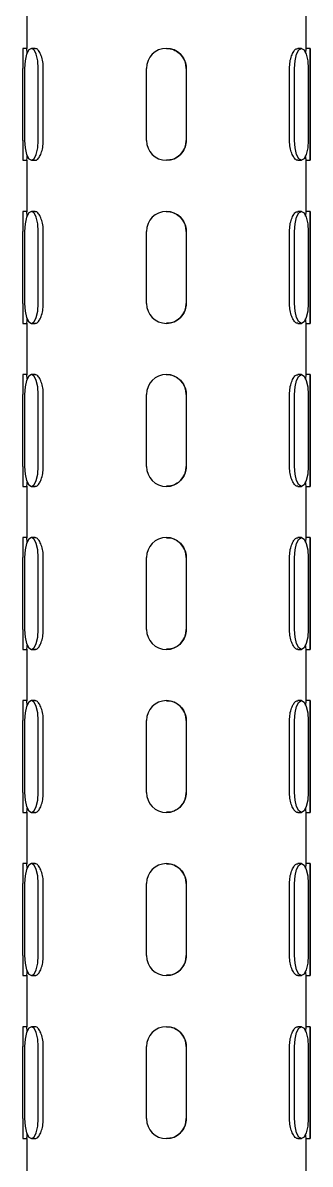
# Model space of a CAD drawing. Extents: x 0 to 3125, y 0 to 2290.
# Drawn here: x 703.1 to 739, y 1718.6 to 1861 of the extents above; entities that cross this region are included whole.
import ezdxf

# ---------------------------------------------------------------- set-up
doc = ezdxf.new("R2010")
doc.units = 0
doc.header["$LTSCALE"] = 10
doc.header["$MEASUREMENT"] = 0
doc.layers.get('0').update_dxf_attribs({"linetype": 'CONTINUOUS'})

msp = doc.modelspace()

# ---------------------------------------------------------------- linework, layer by layer
at = {"color": 7, "linetype": 'Continuous', "lineweight": 25}
for p, q in [((703.62, 1864.2), (703.62, 1857.76)), ((738.51, 1857.76), (738.51, 1864.2)), ((703.62, 1857.79), (703.12, 1857.79)), ((704.67, 1857.79), (704.19, 1857.79)), ((721.05, 1857.79), (721.05, 1857.79)), ((737.92, 1857.79), (737.45, 1857.79)), ((739.01, 1857.79), (738.51, 1857.79)), ((703.12, 1846.32), (703.12, 1855.3)), ((703.34, 1855.3), (703.34, 1846.32)), ((705.04, 1846.32), (705.04, 1855.3)), ((705.68, 1846.32), (705.68, 1855.3)), ((718.56, 1846.32), (718.56, 1855.3)), ((723.54, 1855.3), (723.54, 1846.32)), ((723.54, 1855.3), (723.54, 1846.32)), ((736.43, 1846.32), (736.43, 1855.3)), ((737.07, 1846.32), (737.07, 1855.3)), ((738.78, 1855.3), (738.78, 1846.32)), ((739.01, 1846.32), (739.01, 1855.3)), ((739.01, 1855.3), (739.01, 1846.32)), ((703.12, 1843.83), (703.62, 1843.83)), ((703.62, 1843.86), (703.62, 1837.42)), ((704.19, 1843.83), (704.67, 1843.83)), ((721.05, 1843.83), (721.05, 1843.83)), ((737.45, 1843.83), (737.92, 1843.83)), ((738.51, 1837.42), (738.51, 1843.86)), ((738.51, 1843.83), (739.01, 1843.83)), ((703.62, 1837.45), (703.12, 1837.45)), ((704.67, 1837.45), (704.19, 1837.45)), ((721.05, 1837.45), (721.05, 1837.45)), ((737.92, 1837.45), (737.45, 1837.45)), ((739.01, 1837.45), (738.51, 1837.45)), ((703.12, 1825.98), (703.12, 1834.96)), ((703.34, 1834.96), (703.34, 1825.98)), ((705.04, 1825.98), (705.04, 1834.96)), ((705.68, 1825.98), (705.68, 1834.96)), ((718.56, 1825.98), (718.56, 1834.96)), ((723.54, 1834.96), (723.54, 1825.98)), ((723.54, 1834.96), (723.54, 1825.98)), ((736.43, 1825.98), (736.43, 1834.96)), ((737.07, 1825.98), (737.07, 1834.96)), ((738.78, 1834.96), (738.78, 1825.98)), ((739.01, 1825.98), (739.01, 1834.96)), ((739.01, 1834.96), (739.01, 1825.98)), ((703.12, 1823.49), (703.62, 1823.49)), ((703.62, 1823.52), (703.62, 1817.08)), ((704.19, 1823.49), (704.67, 1823.49)), ((721.05, 1823.49), (721.05, 1823.49)), ((737.45, 1823.49), (737.92, 1823.49)), ((738.51, 1817.08), (738.51, 1823.52)), ((738.51, 1823.49), (739.01, 1823.49)), ((703.62, 1817.11), (703.12, 1817.11)), ((704.67, 1817.11), (704.19, 1817.11)), ((721.05, 1817.11), (721.05, 1817.11)), ((737.92, 1817.11), (737.45, 1817.11)), ((739.01, 1817.11), (738.51, 1817.11)), ((703.12, 1805.64), (703.12, 1814.62)), ((703.34, 1814.62), (703.34, 1805.64)), ((705.04, 1805.64), (705.04, 1814.62)), ((705.68, 1805.64), (705.68, 1814.62)), ((718.56, 1805.64), (718.56, 1814.62)), ((723.54, 1814.62), (723.54, 1805.64)), ((723.54, 1814.62), (723.54, 1805.64)), ((736.43, 1805.64), (736.43, 1814.62)), ((737.07, 1805.64), (737.07, 1814.62)), ((738.78, 1814.62), (738.78, 1805.64)), ((739.01, 1805.64), (739.01, 1814.62)), ((739.01, 1814.62), (739.01, 1805.64)), ((703.12, 1803.15), (703.62, 1803.15)), ((703.62, 1803.18), (703.62, 1796.74)), ((704.19, 1803.15), (704.67, 1803.15)), ((721.05, 1803.15), (721.05, 1803.15)), ((737.45, 1803.15), (737.92, 1803.15)), ((738.51, 1796.74), (738.51, 1803.18)), ((738.51, 1803.15), (739.01, 1803.15)), ((703.62, 1796.77), (703.12, 1796.77)), ((704.67, 1796.77), (704.19, 1796.77)), ((721.05, 1796.77), (721.05, 1796.77)), ((737.92, 1796.77), (737.45, 1796.77)), ((739.01, 1796.77), (738.51, 1796.77)), ((703.12, 1785.3), (703.12, 1794.28)), ((703.34, 1794.28), (703.34, 1785.3)), ((705.04, 1785.3), (705.04, 1794.28)), ((705.68, 1785.3), (705.68, 1794.28)), ((718.56, 1785.3), (718.56, 1794.28)), ((723.54, 1794.28), (723.54, 1785.3)), ((723.54, 1794.28), (723.54, 1785.3)), ((736.43, 1785.3), (736.43, 1794.28)), ((737.07, 1785.3), (737.07, 1794.28)), ((738.78, 1794.28), (738.78, 1785.3)), ((739.01, 1785.3), (739.01, 1794.28)), ((739.01, 1794.28), (739.01, 1785.3)), ((703.12, 1782.81), (703.62, 1782.81)), ((703.62, 1782.84), (703.62, 1776.4)), ((704.19, 1782.81), (704.67, 1782.81)), ((721.05, 1782.81), (721.05, 1782.81)), ((737.45, 1782.81), (737.92, 1782.81)), ((738.51, 1776.4), (738.51, 1782.84)), ((738.51, 1782.81), (739.01, 1782.81)), ((703.62, 1776.43), (703.12, 1776.43)), ((704.67, 1776.43), (704.19, 1776.43)), ((721.05, 1776.43), (721.05, 1776.43)), ((737.92, 1776.43), (737.45, 1776.43)), ((739.01, 1776.43), (738.51, 1776.43)), ((703.12, 1764.96), (703.12, 1773.94)), ((703.34, 1773.94), (703.34, 1764.96)), ((705.04, 1764.96), (705.04, 1773.94)), ((705.68, 1764.96), (705.68, 1773.94)), ((718.56, 1764.96), (718.56, 1773.94)), ((723.54, 1773.94), (723.54, 1764.96)), ((723.54, 1773.94), (723.54, 1764.96)), ((736.43, 1764.96), (736.43, 1773.94)), ((737.07, 1764.96), (737.07, 1773.94)), ((738.78, 1773.94), (738.78, 1764.96)), ((739.01, 1764.96), (739.01, 1773.94)), ((739.01, 1773.94), (739.01, 1764.96)), ((703.12, 1762.47), (703.62, 1762.47)), ((703.62, 1762.5), (703.62, 1756.06)), ((704.19, 1762.47), (704.67, 1762.47)), ((721.05, 1762.47), (721.05, 1762.47)), ((737.45, 1762.47), (737.92, 1762.47)), ((738.51, 1756.06), (738.51, 1762.5)), ((738.51, 1762.47), (739.01, 1762.47)), ((703.62, 1756.09), (703.12, 1756.09)), ((704.67, 1756.09), (704.19, 1756.09)), ((721.05, 1756.09), (721.05, 1756.09)), ((737.92, 1756.09), (737.45, 1756.09)), ((739.01, 1756.09), (738.51, 1756.09)), ((703.12, 1744.62), (703.12, 1753.6)), ((703.34, 1753.6), (703.34, 1744.62)), ((705.04, 1744.62), (705.04, 1753.6)), ((705.68, 1744.62), (705.68, 1753.6)), ((718.56, 1744.62), (718.56, 1753.6)), ((723.54, 1753.6), (723.54, 1744.62)), ((723.54, 1753.6), (723.54, 1744.62)), ((736.43, 1744.62), (736.43, 1753.6)), ((737.07, 1744.62), (737.07, 1753.6)), ((738.78, 1753.6), (738.78, 1744.62)), ((739.01, 1744.62), (739.01, 1753.6)), ((739.01, 1753.6), (739.01, 1744.62)), ((703.12, 1742.13), (703.62, 1742.13)), ((703.62, 1742.16), (703.62, 1735.72)), ((704.19, 1742.13), (704.67, 1742.13)), ((721.05, 1742.13), (721.05, 1742.13)), ((737.45, 1742.13), (737.92, 1742.13)), ((738.51, 1735.72), (738.51, 1742.16)), ((738.51, 1742.13), (739.01, 1742.13)), ((703.62, 1735.75), (703.12, 1735.75)), ((704.67, 1735.75), (704.19, 1735.75)), ((721.05, 1735.75), (721.05, 1735.75)), ((737.92, 1735.75), (737.45, 1735.75)), ((739.01, 1735.75), (738.51, 1735.75)), ((703.12, 1724.28), (703.12, 1733.26)), ((703.34, 1733.26), (703.34, 1724.28)), ((705.04, 1724.28), (705.04, 1733.26)), ((705.68, 1724.28), (705.68, 1733.26)), ((718.56, 1724.28), (718.56, 1733.26)), ((723.54, 1733.26), (723.54, 1724.28)), ((723.54, 1733.26), (723.54, 1724.28)), ((736.43, 1724.28), (736.43, 1733.26)), ((737.07, 1724.28), (737.07, 1733.26)), ((738.78, 1733.26), (738.78, 1724.28)), ((739.01, 1724.28), (739.01, 1733.26)), ((739.01, 1733.26), (739.01, 1724.28)), ((703.12, 1721.79), (703.62, 1721.79)), ((703.62, 1721.82), (703.62, 1715.38)), ((704.19, 1721.79), (704.67, 1721.79)), ((721.05, 1721.79), (721.05, 1721.79)), ((737.45, 1721.79), (737.92, 1721.79)), ((738.51, 1715.38), (738.51, 1721.82)), ((738.51, 1721.79), (739.01, 1721.79))]:
    msp.add_line(p, q, dxfattribs=at)
at = {"color": 7, "linetype": 'Continuous', "lineweight": 25, "flags": 128}
for points in [[(705.04, 1855.3), (704.98, 1856.25), (704.8, 1857.06), (704.52, 1857.6), (704.19, 1857.79), (703.87, 1857.6), (703.59, 1857.06), (703.41, 1856.25), (703.34, 1855.3)], [(737.07, 1855.3), (737.13, 1856.25), (737.32, 1857.06), (737.6, 1857.6), (737.92, 1857.79), (738.25, 1857.6), (738.53, 1857.06), (738.71, 1856.25), (738.78, 1855.3)], [(739.01, 1855.3), (739.01, 1856.25), (739.01, 1857.06), (739.01, 1857.6), (739.01, 1857.79), (739.01, 1857.6), (739.01, 1857.06), (739.01, 1856.25), (739.01, 1855.3)], [(703.34, 1846.32), (703.41, 1845.37), (703.59, 1844.56), (703.87, 1844.02), (704.19, 1843.83), (704.52, 1844.02), (704.8, 1844.56), (704.98, 1845.37), (705.04, 1846.32)], [(738.78, 1846.32), (738.71, 1845.37), (738.53, 1844.56), (738.25, 1844.02), (737.92, 1843.83), (737.6, 1844.02), (737.32, 1844.56), (737.13, 1845.37), (737.07, 1846.32)], [(739.01, 1846.32), (739.01, 1845.37), (739.01, 1844.56), (739.01, 1844.02), (739.01, 1843.83), (739.01, 1844.02), (739.01, 1844.56), (739.01, 1845.37), (739.01, 1846.32)], [(705.04, 1834.96), (704.98, 1835.91), (704.8, 1836.72), (704.52, 1837.26), (704.19, 1837.45), (703.87, 1837.26), (703.59, 1836.72), (703.41, 1835.91), (703.34, 1834.96)], [(737.07, 1834.96), (737.13, 1835.91), (737.32, 1836.72), (737.6, 1837.26), (737.92, 1837.45), (738.25, 1837.26), (738.53, 1836.72), (738.71, 1835.91), (738.78, 1834.96)], [(739.01, 1834.96), (739.01, 1835.91), (739.01, 1836.72), (739.01, 1837.26), (739.01, 1837.45), (739.01, 1837.26), (739.01, 1836.72), (739.01, 1835.91), (739.01, 1834.96)], [(703.34, 1825.98), (703.41, 1825.03), (703.59, 1824.22), (703.87, 1823.68), (704.19, 1823.49), (704.52, 1823.68), (704.8, 1824.22), (704.98, 1825.03), (705.04, 1825.98)], [(738.78, 1825.98), (738.71, 1825.03), (738.53, 1824.22), (738.25, 1823.68), (737.92, 1823.49), (737.6, 1823.68), (737.32, 1824.22), (737.13, 1825.03), (737.07, 1825.98)], [(739.01, 1825.98), (739.01, 1825.03), (739.01, 1824.22), (739.01, 1823.68), (739.01, 1823.49), (739.01, 1823.68), (739.01, 1824.22), (739.01, 1825.03), (739.01, 1825.98)], [(705.04, 1814.62), (704.98, 1815.57), (704.8, 1816.38), (704.52, 1816.92), (704.19, 1817.11), (703.87, 1816.92), (703.59, 1816.38), (703.41, 1815.57), (703.34, 1814.62)], [(737.07, 1814.62), (737.13, 1815.57), (737.32, 1816.38), (737.6, 1816.92), (737.92, 1817.11), (738.25, 1816.92), (738.53, 1816.38), (738.71, 1815.57), (738.78, 1814.62)], [(739.01, 1814.62), (739.01, 1815.57), (739.01, 1816.38), (739.01, 1816.92), (739.01, 1817.11), (739.01, 1816.92), (739.01, 1816.38), (739.01, 1815.57), (739.01, 1814.62)], [(703.34, 1805.64), (703.41, 1804.69), (703.59, 1803.88), (703.87, 1803.34), (704.19, 1803.15), (704.52, 1803.34), (704.8, 1803.88), (704.98, 1804.69), (705.04, 1805.64)], [(738.78, 1805.64), (738.71, 1804.69), (738.53, 1803.88), (738.25, 1803.34), (737.92, 1803.15), (737.6, 1803.34), (737.32, 1803.88), (737.13, 1804.69), (737.07, 1805.64)], [(739.01, 1805.64), (739.01, 1804.69), (739.01, 1803.88), (739.01, 1803.34), (739.01, 1803.15), (739.01, 1803.34), (739.01, 1803.88), (739.01, 1804.69), (739.01, 1805.64)], [(705.04, 1794.28), (704.98, 1795.23), (704.8, 1796.04), (704.52, 1796.58), (704.19, 1796.77), (703.87, 1796.58), (703.59, 1796.04), (703.41, 1795.23), (703.34, 1794.28)], [(737.07, 1794.28), (737.13, 1795.23), (737.32, 1796.04), (737.6, 1796.58), (737.92, 1796.77), (738.25, 1796.58), (738.53, 1796.04), (738.71, 1795.23), (738.78, 1794.28)], [(739.01, 1794.28), (739.01, 1795.23), (739.01, 1796.04), (739.01, 1796.58), (739.01, 1796.77), (739.01, 1796.58), (739.01, 1796.04), (739.01, 1795.23), (739.01, 1794.28)], [(703.34, 1785.3), (703.41, 1784.35), (703.59, 1783.54), (703.87, 1783), (704.19, 1782.81), (704.52, 1783), (704.8, 1783.54), (704.98, 1784.35), (705.04, 1785.3)], [(738.78, 1785.3), (738.71, 1784.35), (738.53, 1783.54), (738.25, 1783), (737.92, 1782.81), (737.6, 1783), (737.32, 1783.54), (737.13, 1784.35), (737.07, 1785.3)], [(739.01, 1785.3), (739.01, 1784.35), (739.01, 1783.54), (739.01, 1783), (739.01, 1782.81), (739.01, 1783), (739.01, 1783.54), (739.01, 1784.35), (739.01, 1785.3)], [(705.04, 1773.94), (704.98, 1774.89), (704.8, 1775.7), (704.52, 1776.24), (704.19, 1776.43), (703.87, 1776.24), (703.59, 1775.7), (703.41, 1774.89), (703.34, 1773.94)], [(737.07, 1773.94), (737.13, 1774.89), (737.32, 1775.7), (737.6, 1776.24), (737.92, 1776.43), (738.25, 1776.24), (738.53, 1775.7), (738.71, 1774.89), (738.78, 1773.94)], [(739.01, 1773.94), (739.01, 1774.89), (739.01, 1775.7), (739.01, 1776.24), (739.01, 1776.43), (739.01, 1776.24), (739.01, 1775.7), (739.01, 1774.89), (739.01, 1773.94)], [(703.34, 1764.96), (703.41, 1764.01), (703.59, 1763.2), (703.87, 1762.66), (704.19, 1762.47), (704.52, 1762.66), (704.8, 1763.2), (704.98, 1764.01), (705.04, 1764.96)], [(738.78, 1764.96), (738.71, 1764.01), (738.53, 1763.2), (738.25, 1762.66), (737.92, 1762.47), (737.6, 1762.66), (737.32, 1763.2), (737.13, 1764.01), (737.07, 1764.96)], [(739.01, 1764.96), (739.01, 1764.01), (739.01, 1763.2), (739.01, 1762.66), (739.01, 1762.47), (739.01, 1762.66), (739.01, 1763.2), (739.01, 1764.01), (739.01, 1764.96)], [(705.04, 1753.6), (704.98, 1754.55), (704.8, 1755.36), (704.52, 1755.9), (704.19, 1756.09), (703.87, 1755.9), (703.59, 1755.36), (703.41, 1754.55), (703.34, 1753.6)], [(737.07, 1753.6), (737.13, 1754.55), (737.32, 1755.36), (737.6, 1755.9), (737.92, 1756.09), (738.25, 1755.9), (738.53, 1755.36), (738.71, 1754.55), (738.78, 1753.6)], [(739.01, 1753.6), (739.01, 1754.55), (739.01, 1755.36), (739.01, 1755.9), (739.01, 1756.09), (739.01, 1755.9), (739.01, 1755.36), (739.01, 1754.55), (739.01, 1753.6)], [(703.34, 1744.62), (703.41, 1743.67), (703.59, 1742.86), (703.87, 1742.32), (704.19, 1742.13), (704.52, 1742.32), (704.8, 1742.86), (704.98, 1743.67), (705.04, 1744.62)], [(738.78, 1744.62), (738.71, 1743.67), (738.53, 1742.86), (738.25, 1742.32), (737.92, 1742.13), (737.6, 1742.32), (737.32, 1742.86), (737.13, 1743.67), (737.07, 1744.62)], [(739.01, 1744.62), (739.01, 1743.67), (739.01, 1742.86), (739.01, 1742.32), (739.01, 1742.13), (739.01, 1742.32), (739.01, 1742.86), (739.01, 1743.67), (739.01, 1744.62)], [(705.04, 1733.26), (704.98, 1734.21), (704.8, 1735.02), (704.52, 1735.56), (704.19, 1735.75), (703.87, 1735.56), (703.59, 1735.02), (703.41, 1734.21), (703.34, 1733.26)], [(737.07, 1733.26), (737.13, 1734.21), (737.32, 1735.02), (737.6, 1735.56), (737.92, 1735.75), (738.25, 1735.56), (738.53, 1735.02), (738.71, 1734.21), (738.78, 1733.26)], [(739.01, 1733.26), (739.01, 1734.21), (739.01, 1735.02), (739.01, 1735.56), (739.01, 1735.75), (739.01, 1735.56), (739.01, 1735.02), (739.01, 1734.21), (739.01, 1733.26)], [(703.34, 1724.28), (703.41, 1723.33), (703.59, 1722.52), (703.87, 1721.98), (704.19, 1721.79), (704.52, 1721.98), (704.8, 1722.52), (704.98, 1723.33), (705.04, 1724.28)], [(738.78, 1724.28), (738.71, 1723.33), (738.53, 1722.52), (738.25, 1721.98), (737.92, 1721.79), (737.6, 1721.98), (737.32, 1722.52), (737.13, 1723.33), (737.07, 1724.28)], [(739.01, 1724.28), (739.01, 1723.33), (739.01, 1722.52), (739.01, 1721.98), (739.01, 1721.79), (739.01, 1721.98), (739.01, 1722.52), (739.01, 1723.33), (739.01, 1724.28)]]:
    msp.add_lwpolyline(points, dxfattribs=at)
at = {"color": 7, "linetype": 'Continuous', "lineweight": 25}
for centre, radius, start, end in [((1380.44, 1855.92), 677.32, 179.84176, 180.05289), ((721.05, 1855.3), 2.49, 0, 180), ((1380.44, 1845.7), 677.32, 179.94711, 180.15824), ((721.05, 1846.32), 2.49, 180, 0), ((1380.44, 1835.58), 677.32, 179.84176, 180.05289), ((721.05, 1834.96), 2.49, 0, 180), ((1380.44, 1825.36), 677.32, 179.94711, 180.15824), ((721.05, 1825.98), 2.49, 180, 0), ((1380.44, 1815.24), 677.32, 179.84176, 180.05289), ((721.05, 1814.62), 2.49, 0, 180), ((1380.44, 1805.02), 677.32, 179.94711, 180.15824), ((721.05, 1805.64), 2.49, 180, 0), ((1380.44, 1794.9), 677.32, 179.84176, 180.05289), ((721.05, 1794.28), 2.49, 0, 180), ((1380.44, 1784.68), 677.32, 179.94711, 180.15824), ((721.05, 1785.3), 2.49, 180, 0), ((1380.44, 1774.56), 677.32, 179.84176, 180.05289), ((721.05, 1773.94), 2.49, 0, 180), ((1380.44, 1764.34), 677.32, 179.94711, 180.15824), ((721.05, 1764.96), 2.49, 180, 0), ((1380.44, 1754.22), 677.32, 179.84176, 180.05289), ((721.05, 1753.6), 2.49, 0, 180), ((1380.44, 1744), 677.32, 179.94711, 180.15824), ((721.05, 1744.62), 2.49, 180, 0), ((1380.44, 1733.88), 677.32, 179.84176, 180.05289), ((721.05, 1733.26), 2.49, 0, 180), ((1380.44, 1723.66), 677.32, 179.94711, 180.15824), ((721.05, 1724.28), 2.49, 180, 0)]:
    msp.add_arc(centre, radius, start, end, dxfattribs=at)
for points, knots in [([(703.68, 1857.23), (703.68, 1857.29), (703.65, 1857.54), (703.62, 1857.75), (703.62, 1857.76), (703.62, 1857.76)], [0, 0, 0, 0, 0.158832, 0.670252, 1, 1, 1, 1]), ([(705.68, 1855.3), (705.67, 1855.58), (705.64, 1856.13), (705.44, 1856.88), (705.17, 1857.44), (704.89, 1857.76), (704.73, 1857.76), (704.67, 1857.76)], [0, 0, 0, 0, 0.213248, 0.426444, 0.641012, 0.856495, 1, 1, 1, 1]), ([(721.05, 1857.76), (721.14, 1857.77), (721.51, 1857.8), (722.14, 1857.58), (722.84, 1857.11), (723.33, 1856.41), (723.52, 1855.77), (723.54, 1855.39), (723.54, 1855.3)], [0, 0, 0, 0, 0.070496, 0.28295, 0.496154, 0.711255, 0.926476, 1, 1, 1, 1]), ([(736.43, 1855.3), (736.45, 1855.58), (736.47, 1856.13), (736.67, 1856.88), (736.94, 1857.44), (737.23, 1857.76), (737.39, 1857.76), (737.45, 1857.76)], [0, 0, 0, 0, 0.213248, 0.426444, 0.641012, 0.856495, 1, 1, 1, 1]), ([(738.44, 1857.22), (738.45, 1857.28), (738.48, 1857.54), (738.51, 1857.76), (738.51, 1857.76), (738.51, 1857.76)], [0, 0, 0, 0, 0.16348, 0.660517, 1, 1, 1, 1]), ([(704.67, 1843.86), (704.7, 1843.85), (704.82, 1843.82), (705.07, 1844.05), (705.36, 1844.52), (705.58, 1845.21), (705.67, 1845.85), (705.68, 1846.23), (705.68, 1846.32)], [0, 0, 0, 0, 0.070496, 0.28295, 0.496154, 0.711255, 0.926476, 1, 1, 1, 1]), ([(723.54, 1846.32), (723.51, 1846.05), (723.46, 1845.49), (723.03, 1844.74), (722.41, 1844.18), (721.71, 1843.86), (721.24, 1843.86), (721.05, 1843.86)], [0, 0, 0, 0, 0.213248, 0.426444, 0.641012, 0.856495, 1, 1, 1, 1]), ([(737.45, 1843.86), (737.42, 1843.85), (737.3, 1843.82), (737.05, 1844.05), (736.76, 1844.52), (736.53, 1845.21), (736.44, 1845.85), (736.43, 1846.23), (736.43, 1846.32)], [0, 0, 0, 0, 0.070496, 0.28295, 0.496154, 0.711255, 0.926476, 1, 1, 1, 1]), ([(703.62, 1843.86), (703.62, 1843.85), (703.61, 1843.82), (703.64, 1843.99), (703.67, 1844.27), (703.68, 1844.38)], [0, 0, 0, 0, 0.160302, 0.669952, 1, 1, 1, 1]), ([(738.51, 1843.86), (738.51, 1843.85), (738.51, 1843.82), (738.49, 1844), (738.46, 1844.28), (738.44, 1844.39)], [0, 0, 0, 0, 0.174912, 0.669961, 1, 1, 1, 1]), ([(703.68, 1836.89), (703.68, 1836.95), (703.65, 1837.2), (703.62, 1837.41), (703.62, 1837.42), (703.62, 1837.42)], [0, 0, 0, 0, 0.158832, 0.670252, 1, 1, 1, 1]), ([(705.68, 1834.96), (705.67, 1835.24), (705.64, 1835.79), (705.44, 1836.54), (705.17, 1837.1), (704.89, 1837.42), (704.73, 1837.42), (704.67, 1837.42)], [0, 0, 0, 0, 0.213248, 0.426444, 0.641012, 0.856495, 1, 1, 1, 1]), ([(721.05, 1837.42), (721.14, 1837.43), (721.51, 1837.46), (722.14, 1837.24), (722.84, 1836.77), (723.33, 1836.07), (723.52, 1835.43), (723.54, 1835.05), (723.54, 1834.96)], [0, 0, 0, 0, 0.070496, 0.28295, 0.496154, 0.711255, 0.926476, 1, 1, 1, 1]), ([(736.43, 1834.96), (736.45, 1835.24), (736.47, 1835.79), (736.67, 1836.54), (736.94, 1837.1), (737.23, 1837.42), (737.39, 1837.42), (737.45, 1837.42)], [0, 0, 0, 0, 0.213248, 0.426444, 0.641012, 0.856495, 1, 1, 1, 1]), ([(738.44, 1836.88), (738.45, 1836.94), (738.48, 1837.2), (738.51, 1837.42), (738.51, 1837.42), (738.51, 1837.42)], [0, 0, 0, 0, 0.16348, 0.660517, 1, 1, 1, 1]), ([(704.67, 1823.52), (704.7, 1823.51), (704.82, 1823.48), (705.07, 1823.7), (705.36, 1824.18), (705.58, 1824.87), (705.67, 1825.51), (705.68, 1825.89), (705.68, 1825.98)], [0, 0, 0, 0, 0.070496, 0.28295, 0.496154, 0.711255, 0.926476, 1, 1, 1, 1]), ([(723.54, 1825.98), (723.51, 1825.71), (723.46, 1825.15), (723.03, 1824.4), (722.41, 1823.84), (721.71, 1823.52), (721.24, 1823.52), (721.05, 1823.52)], [0, 0, 0, 0, 0.213248, 0.426444, 0.641012, 0.856495, 1, 1, 1, 1]), ([(737.45, 1823.52), (737.42, 1823.51), (737.3, 1823.48), (737.05, 1823.7), (736.76, 1824.18), (736.53, 1824.87), (736.44, 1825.51), (736.43, 1825.89), (736.43, 1825.98)], [0, 0, 0, 0, 0.070496, 0.28295, 0.496154, 0.711255, 0.926476, 1, 1, 1, 1]), ([(703.62, 1823.52), (703.62, 1823.51), (703.61, 1823.48), (703.64, 1823.65), (703.67, 1823.93), (703.68, 1824.04)], [0, 0, 0, 0, 0.160302, 0.669952, 1, 1, 1, 1]), ([(738.51, 1823.52), (738.51, 1823.51), (738.51, 1823.48), (738.49, 1823.66), (738.46, 1823.94), (738.44, 1824.05)], [0, 0, 0, 0, 0.174912, 0.669961, 1, 1, 1, 1]), ([(703.68, 1816.55), (703.68, 1816.61), (703.65, 1816.86), (703.62, 1817.07), (703.62, 1817.08), (703.62, 1817.08)], [0, 0, 0, 0, 0.158832, 0.670252, 1, 1, 1, 1]), ([(705.68, 1814.62), (705.67, 1814.9), (705.64, 1815.45), (705.44, 1816.2), (705.17, 1816.76), (704.89, 1817.08), (704.73, 1817.08), (704.67, 1817.08)], [0, 0, 0, 0, 0.213248, 0.426444, 0.641012, 0.856495, 1, 1, 1, 1]), ([(721.05, 1817.08), (721.14, 1817.09), (721.51, 1817.12), (722.14, 1816.9), (722.84, 1816.43), (723.33, 1815.73), (723.52, 1815.09), (723.54, 1814.71), (723.54, 1814.62)], [0, 0, 0, 0, 0.070496, 0.28295, 0.496154, 0.711255, 0.926476, 1, 1, 1, 1]), ([(736.43, 1814.62), (736.45, 1814.9), (736.47, 1815.45), (736.67, 1816.2), (736.94, 1816.76), (737.23, 1817.08), (737.39, 1817.08), (737.45, 1817.08)], [0, 0, 0, 0, 0.213248, 0.426444, 0.641012, 0.856495, 1, 1, 1, 1]), ([(738.44, 1816.54), (738.45, 1816.6), (738.48, 1816.86), (738.51, 1817.08), (738.51, 1817.08), (738.51, 1817.08)], [0, 0, 0, 0, 0.16348, 0.660517, 1, 1, 1, 1]), ([(704.67, 1803.18), (704.7, 1803.17), (704.82, 1803.14), (705.07, 1803.36), (705.36, 1803.84), (705.58, 1804.53), (705.67, 1805.17), (705.68, 1805.55), (705.68, 1805.64)], [0, 0, 0, 0, 0.070496, 0.28295, 0.496154, 0.711255, 0.926476, 1, 1, 1, 1]), ([(723.54, 1805.64), (723.51, 1805.37), (723.46, 1804.81), (723.03, 1804.06), (722.41, 1803.5), (721.71, 1803.18), (721.24, 1803.18), (721.05, 1803.18)], [0, 0, 0, 0, 0.213248, 0.426444, 0.641012, 0.856495, 1, 1, 1, 1]), ([(737.45, 1803.18), (737.42, 1803.17), (737.3, 1803.14), (737.05, 1803.36), (736.76, 1803.84), (736.53, 1804.53), (736.44, 1805.17), (736.43, 1805.55), (736.43, 1805.64)], [0, 0, 0, 0, 0.070496, 0.28295, 0.496154, 0.711255, 0.926476, 1, 1, 1, 1]), ([(703.62, 1803.18), (703.62, 1803.17), (703.61, 1803.14), (703.64, 1803.31), (703.67, 1803.59), (703.68, 1803.7)], [0, 0, 0, 0, 0.160302, 0.669952, 1, 1, 1, 1]), ([(738.51, 1803.18), (738.51, 1803.17), (738.51, 1803.14), (738.49, 1803.32), (738.46, 1803.6), (738.44, 1803.71)], [0, 0, 0, 0, 0.174912, 0.669961, 1, 1, 1, 1]), ([(703.68, 1796.21), (703.68, 1796.27), (703.65, 1796.52), (703.62, 1796.73), (703.62, 1796.74), (703.62, 1796.74)], [0, 0, 0, 0, 0.158832, 0.670252, 1, 1, 1, 1]), ([(705.68, 1794.28), (705.67, 1794.56), (705.64, 1795.11), (705.44, 1795.86), (705.17, 1796.42), (704.89, 1796.74), (704.73, 1796.74), (704.67, 1796.74)], [0, 0, 0, 0, 0.213248, 0.426444, 0.641012, 0.856495, 1, 1, 1, 1]), ([(721.05, 1796.74), (721.14, 1796.75), (721.51, 1796.78), (722.14, 1796.56), (722.84, 1796.09), (723.33, 1795.39), (723.52, 1794.75), (723.54, 1794.37), (723.54, 1794.28)], [0, 0, 0, 0, 0.070496, 0.28295, 0.496154, 0.711255, 0.926476, 1, 1, 1, 1]), ([(736.43, 1794.28), (736.45, 1794.56), (736.47, 1795.11), (736.67, 1795.86), (736.94, 1796.42), (737.23, 1796.74), (737.39, 1796.74), (737.45, 1796.74)], [0, 0, 0, 0, 0.213248, 0.426444, 0.641012, 0.856495, 1, 1, 1, 1]), ([(738.44, 1796.2), (738.45, 1796.26), (738.48, 1796.52), (738.51, 1796.74), (738.51, 1796.74), (738.51, 1796.74)], [0, 0, 0, 0, 0.16348, 0.660517, 1, 1, 1, 1]), ([(704.67, 1782.84), (704.7, 1782.83), (704.82, 1782.8), (705.07, 1783.02), (705.36, 1783.5), (705.58, 1784.19), (705.67, 1784.83), (705.68, 1785.21), (705.68, 1785.3)], [0, 0, 0, 0, 0.070496, 0.28295, 0.496154, 0.711255, 0.926476, 1, 1, 1, 1]), ([(723.54, 1785.3), (723.51, 1785.03), (723.46, 1784.47), (723.03, 1783.72), (722.41, 1783.16), (721.71, 1782.84), (721.24, 1782.84), (721.05, 1782.84)], [0, 0, 0, 0, 0.213248, 0.426444, 0.641012, 0.856495, 1, 1, 1, 1]), ([(737.45, 1782.84), (737.42, 1782.83), (737.3, 1782.8), (737.05, 1783.02), (736.76, 1783.5), (736.53, 1784.19), (736.44, 1784.83), (736.43, 1785.21), (736.43, 1785.3)], [0, 0, 0, 0, 0.070496, 0.28295, 0.496154, 0.711255, 0.926476, 1, 1, 1, 1]), ([(703.62, 1782.84), (703.62, 1782.83), (703.61, 1782.8), (703.64, 1782.97), (703.67, 1783.25), (703.68, 1783.36)], [0, 0, 0, 0, 0.160302, 0.669952, 1, 1, 1, 1]), ([(738.51, 1782.84), (738.51, 1782.83), (738.51, 1782.8), (738.49, 1782.98), (738.46, 1783.26), (738.44, 1783.37)], [0, 0, 0, 0, 0.174912, 0.669961, 1, 1, 1, 1]), ([(703.68, 1775.87), (703.68, 1775.93), (703.65, 1776.18), (703.62, 1776.39), (703.62, 1776.4), (703.62, 1776.4)], [0, 0, 0, 0, 0.158832, 0.670252, 1, 1, 1, 1]), ([(705.68, 1773.94), (705.67, 1774.22), (705.64, 1774.77), (705.44, 1775.52), (705.17, 1776.08), (704.89, 1776.4), (704.73, 1776.4), (704.67, 1776.4)], [0, 0, 0, 0, 0.213248, 0.426444, 0.641012, 0.856495, 1, 1, 1, 1]), ([(721.05, 1776.4), (721.14, 1776.41), (721.51, 1776.44), (722.14, 1776.22), (722.84, 1775.75), (723.33, 1775.05), (723.52, 1774.41), (723.54, 1774.03), (723.54, 1773.94)], [0, 0, 0, 0, 0.070496, 0.28295, 0.496154, 0.711255, 0.926476, 1, 1, 1, 1]), ([(736.43, 1773.94), (736.45, 1774.22), (736.47, 1774.77), (736.67, 1775.52), (736.94, 1776.08), (737.23, 1776.4), (737.39, 1776.4), (737.45, 1776.4)], [0, 0, 0, 0, 0.213248, 0.426444, 0.641012, 0.856495, 1, 1, 1, 1]), ([(738.44, 1775.86), (738.45, 1775.92), (738.48, 1776.18), (738.51, 1776.4), (738.51, 1776.4), (738.51, 1776.4)], [0, 0, 0, 0, 0.16348, 0.660517, 1, 1, 1, 1]), ([(704.67, 1762.5), (704.7, 1762.49), (704.82, 1762.46), (705.07, 1762.68), (705.36, 1763.16), (705.58, 1763.85), (705.67, 1764.49), (705.68, 1764.87), (705.68, 1764.96)], [0, 0, 0, 0, 0.070496, 0.28295, 0.496154, 0.711255, 0.926476, 1, 1, 1, 1]), ([(723.54, 1764.96), (723.51, 1764.69), (723.46, 1764.13), (723.03, 1763.38), (722.41, 1762.82), (721.71, 1762.5), (721.24, 1762.5), (721.05, 1762.5)], [0, 0, 0, 0, 0.213248, 0.426444, 0.641012, 0.856495, 1, 1, 1, 1]), ([(737.45, 1762.5), (737.42, 1762.49), (737.3, 1762.46), (737.05, 1762.68), (736.76, 1763.16), (736.53, 1763.85), (736.44, 1764.49), (736.43, 1764.87), (736.43, 1764.96)], [0, 0, 0, 0, 0.070496, 0.28295, 0.496154, 0.711255, 0.926476, 1, 1, 1, 1]), ([(703.62, 1762.5), (703.62, 1762.49), (703.61, 1762.46), (703.64, 1762.63), (703.67, 1762.91), (703.68, 1763.02)], [0, 0, 0, 0, 0.160302, 0.669952, 1, 1, 1, 1]), ([(738.51, 1762.5), (738.51, 1762.49), (738.51, 1762.46), (738.49, 1762.64), (738.46, 1762.92), (738.44, 1763.03)], [0, 0, 0, 0, 0.174912, 0.669961, 1, 1, 1, 1]), ([(703.68, 1755.53), (703.68, 1755.59), (703.65, 1755.84), (703.62, 1756.05), (703.62, 1756.06), (703.62, 1756.06)], [0, 0, 0, 0, 0.158832, 0.670252, 1, 1, 1, 1]), ([(705.68, 1753.6), (705.67, 1753.88), (705.64, 1754.43), (705.44, 1755.18), (705.17, 1755.74), (704.89, 1756.06), (704.73, 1756.06), (704.67, 1756.06)], [0, 0, 0, 0, 0.213248, 0.426444, 0.641012, 0.856495, 1, 1, 1, 1]), ([(721.05, 1756.06), (721.14, 1756.07), (721.51, 1756.1), (722.14, 1755.88), (722.84, 1755.41), (723.33, 1754.71), (723.52, 1754.07), (723.54, 1753.69), (723.54, 1753.6)], [0, 0, 0, 0, 0.070496, 0.28295, 0.496154, 0.711255, 0.926476, 1, 1, 1, 1]), ([(736.43, 1753.6), (736.45, 1753.88), (736.47, 1754.43), (736.67, 1755.18), (736.94, 1755.74), (737.23, 1756.06), (737.39, 1756.06), (737.45, 1756.06)], [0, 0, 0, 0, 0.213248, 0.426444, 0.641012, 0.856495, 1, 1, 1, 1]), ([(738.44, 1755.52), (738.45, 1755.58), (738.48, 1755.84), (738.51, 1756.06), (738.51, 1756.06), (738.51, 1756.06)], [0, 0, 0, 0, 0.16348, 0.660517, 1, 1, 1, 1]), ([(704.67, 1742.16), (704.7, 1742.15), (704.82, 1742.12), (705.07, 1742.34), (705.36, 1742.82), (705.58, 1743.51), (705.67, 1744.15), (705.68, 1744.53), (705.68, 1744.62)], [0, 0, 0, 0, 0.070496, 0.28295, 0.496154, 0.711255, 0.926476, 1, 1, 1, 1]), ([(723.54, 1744.62), (723.51, 1744.35), (723.46, 1743.79), (723.03, 1743.04), (722.41, 1742.48), (721.71, 1742.16), (721.24, 1742.16), (721.05, 1742.16)], [0, 0, 0, 0, 0.213248, 0.426444, 0.641012, 0.856495, 1, 1, 1, 1]), ([(737.45, 1742.16), (737.42, 1742.15), (737.3, 1742.12), (737.05, 1742.34), (736.76, 1742.82), (736.53, 1743.51), (736.44, 1744.15), (736.43, 1744.53), (736.43, 1744.62)], [0, 0, 0, 0, 0.070496, 0.28295, 0.496154, 0.711255, 0.926476, 1, 1, 1, 1]), ([(703.62, 1742.16), (703.62, 1742.15), (703.61, 1742.12), (703.64, 1742.29), (703.67, 1742.57), (703.68, 1742.68)], [0, 0, 0, 0, 0.160302, 0.669952, 1, 1, 1, 1]), ([(738.51, 1742.16), (738.51, 1742.15), (738.51, 1742.12), (738.49, 1742.3), (738.46, 1742.58), (738.44, 1742.69)], [0, 0, 0, 0, 0.174912, 0.669961, 1, 1, 1, 1]), ([(703.68, 1735.19), (703.68, 1735.25), (703.65, 1735.5), (703.62, 1735.71), (703.62, 1735.72), (703.62, 1735.72)], [0, 0, 0, 0, 0.158832, 0.670252, 1, 1, 1, 1]), ([(705.68, 1733.26), (705.67, 1733.54), (705.64, 1734.09), (705.44, 1734.84), (705.17, 1735.4), (704.89, 1735.72), (704.73, 1735.72), (704.67, 1735.72)], [0, 0, 0, 0, 0.213248, 0.426444, 0.641012, 0.856495, 1, 1, 1, 1]), ([(721.05, 1735.72), (721.14, 1735.73), (721.51, 1735.76), (722.14, 1735.54), (722.84, 1735.07), (723.33, 1734.37), (723.52, 1733.73), (723.54, 1733.35), (723.54, 1733.26)], [0, 0, 0, 0, 0.070496, 0.28295, 0.496154, 0.711255, 0.926476, 1, 1, 1, 1]), ([(736.43, 1733.26), (736.45, 1733.54), (736.47, 1734.09), (736.67, 1734.84), (736.94, 1735.4), (737.23, 1735.72), (737.39, 1735.72), (737.45, 1735.72)], [0, 0, 0, 0, 0.213248, 0.426444, 0.641012, 0.856495, 1, 1, 1, 1]), ([(738.44, 1735.18), (738.45, 1735.24), (738.48, 1735.5), (738.51, 1735.72), (738.51, 1735.72), (738.51, 1735.72)], [0, 0, 0, 0, 0.16348, 0.660517, 1, 1, 1, 1]), ([(704.67, 1721.82), (704.7, 1721.81), (704.82, 1721.78), (705.07, 1722), (705.36, 1722.48), (705.58, 1723.17), (705.67, 1723.81), (705.68, 1724.19), (705.68, 1724.28)], [0, 0, 0, 0, 0.070496, 0.28295, 0.496154, 0.711255, 0.926476, 1, 1, 1, 1]), ([(723.54, 1724.28), (723.51, 1724.01), (723.46, 1723.45), (723.03, 1722.7), (722.41, 1722.14), (721.71, 1721.82), (721.24, 1721.82), (721.05, 1721.82)], [0, 0, 0, 0, 0.213248, 0.426444, 0.641012, 0.856495, 1, 1, 1, 1]), ([(737.45, 1721.82), (737.42, 1721.81), (737.3, 1721.78), (737.05, 1722), (736.76, 1722.48), (736.53, 1723.17), (736.44, 1723.81), (736.43, 1724.19), (736.43, 1724.28)], [0, 0, 0, 0, 0.070496, 0.28295, 0.496154, 0.711255, 0.926476, 1, 1, 1, 1]), ([(703.62, 1721.82), (703.62, 1721.81), (703.61, 1721.78), (703.64, 1721.95), (703.67, 1722.23), (703.68, 1722.34)], [0, 0, 0, 0, 0.160302, 0.669952, 1, 1, 1, 1]), ([(738.51, 1721.82), (738.51, 1721.81), (738.51, 1721.78), (738.49, 1721.96), (738.46, 1722.24), (738.44, 1722.35)], [0, 0, 0, 0, 0.174912, 0.669961, 1, 1, 1, 1])]:
    msp.add_open_spline(points, degree=3, knots=knots, dxfattribs=at)

doc.saveas('drawing.dxf')
